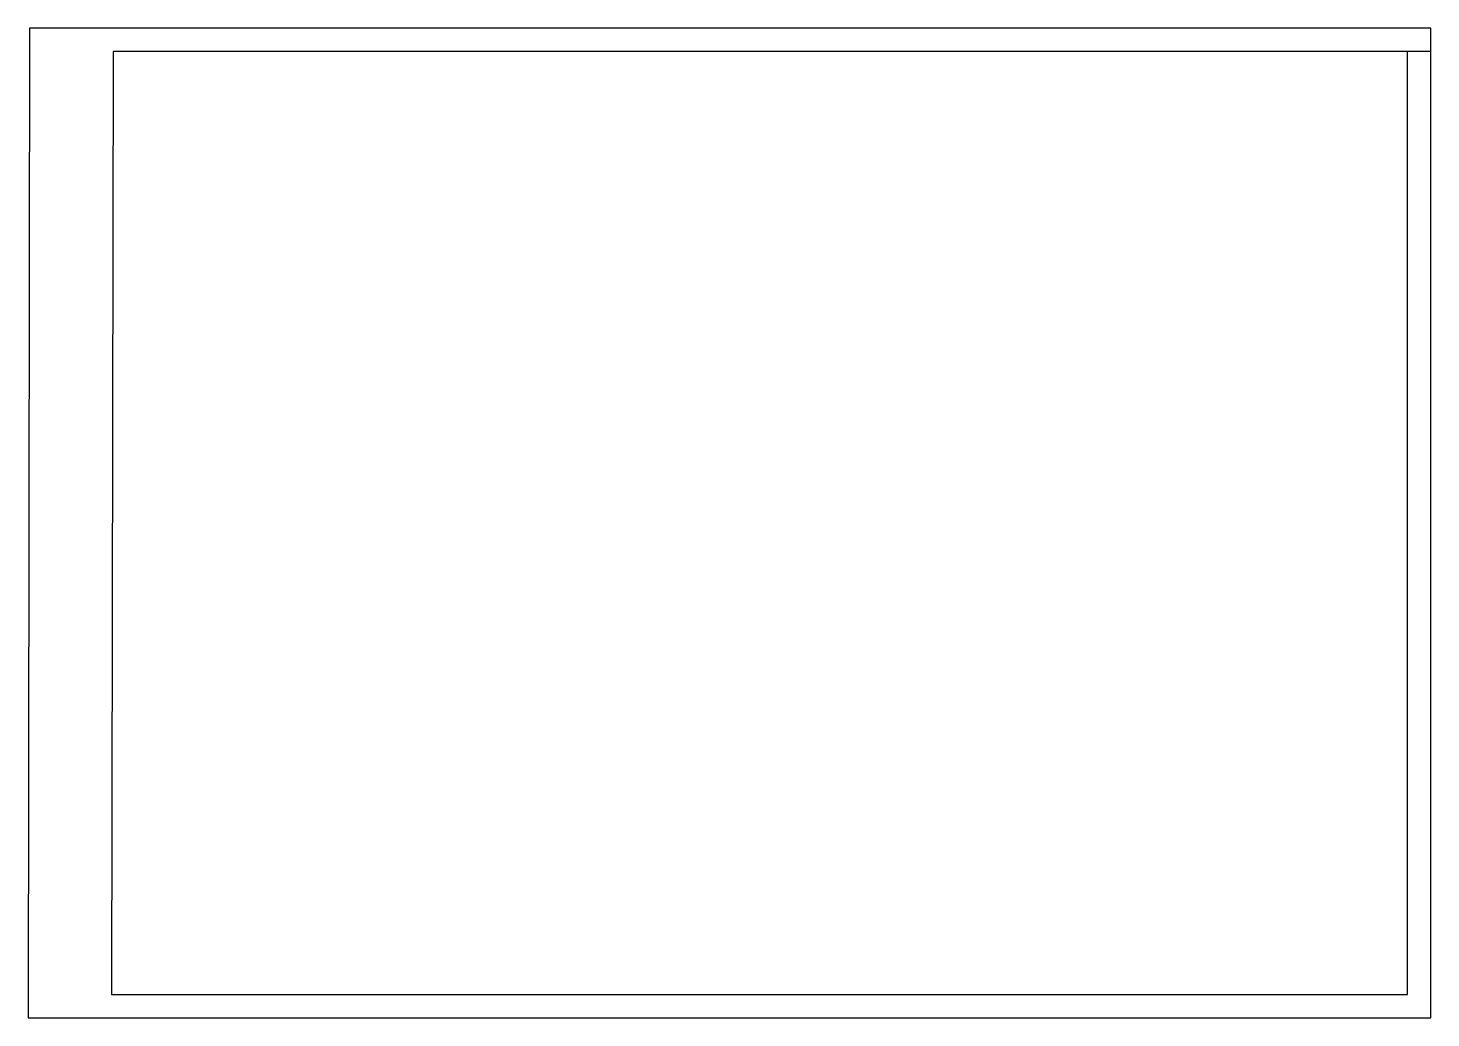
# Paper-space layout 'Layout2' of a CAD drawing. Header units: millimetres. Extents: x 0 to 420, y 0 to 296.
import ezdxf

# ---------------------------------------------------------------- set-up
doc = ezdxf.new("R2010")
doc.units = ezdxf.units.MM

psp = doc.layouts.new('Layout2')

# ---------------------------------------------------------------- linework, layer by layer
for p, q in [((0.44, 296.43), (0, 0)), ((419.94, 296.43), (0.44, 296.43)), ((419.94, 0), (419.94, 296.43)), ((25.43, 289.43), (25.01, 7)), ((419.94, 289.43), (25.43, 289.43)), ((412.94, 7), (412.94, 289.43)), ((0, 7), (0.01, 7)), ((25.01, 7), (412.94, 7)), ((0, 0), (419.94, 0)), ((25, 0), (25, -0.04))]:
    psp.add_line(p, q)

doc.saveas('drawing.dxf')
